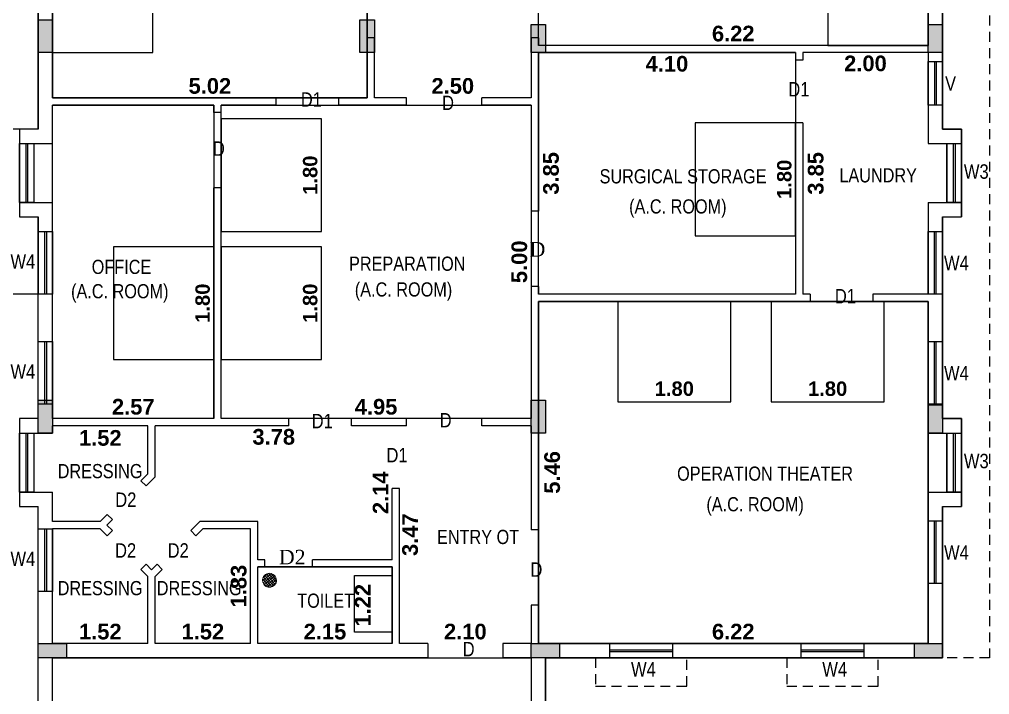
# Model space of a CAD drawing. Header units: metres. Extents: x 1336 to 1656, y -163 to -53.
# Drawn here: x 1471.08 to 1486.55, y -152.66 to -141.89 of the extents above; entities that cross this region are included whole.
import ezdxf

# ---------------------------------------------------------------- set-up
doc = ezdxf.new("R2010")
doc.units = ezdxf.units.M
doc.header["$PDMODE"] = 3
doc.header["$PDSIZE"] = -15
doc.linetypes.add('HIDDEN', pattern=[9.525, 6.35, -3.175])
for name, color, linetype in [('.', 7, 'Continuous'), ('BLK_1_FLR_1_BLT_UP_AREA', 12, 'Continuous'), ('BLK_1_FLR_1_CARPET_AREA', 12, 'Continuous'), ('BLK_1_FLR_1_REGULAR_ROOM_1', 2, 'Continuous'), ('BLK_1_FLR_1_REGULAR_ROOM_16', 7, 'Continuous'), ('BLK_1_FLR_1_REGULAR_ROOM_17', 7, 'Continuous'), ('BLK_1_FLR_1_REGULAR_ROOM_18', 7, 'Continuous'), ('BLK_1_FLR_1_REGULAR_ROOM_3', 2, 'Continuous'), ('BLK_1_FLR_1_REGULAR_ROOM_4', 2, 'Continuous'), ('BLK_1_FLR_1_REGULAR_ROOM_5', 2, 'Continuous'), ('BLK_1_FLR_1_ROOF_AREA', 54, 'Continuous'), ('BLK_1_FLR_1_ROOM_16_LIGHT_VENTILATION_1', 7, 'Continuous'), ('BLK_1_FLR_1_ROOM_17_LIGHT_VENTILATION_1', 7, 'Continuous'), ('BLK_1_FLR_1_ROOM_18_LIGHT_VENTILATION_1', 7, 'Continuous'), ('BLK_1_FLR_1_ROOM_18_LIGHT_VENTILATION_2', 7, 'Continuous'), ('BLK_1_FLR_1_ROOM_3_LIGHT_VENTILATION_1', 232, 'Continuous'), ('BLK_1_FLR_1_ROOM_3_LIGHT_VENTILATION_2', 232, 'Continuous'), ('BLK_1_FLR_1_ROOM_4_LIGHT_VENTILATION_1', 232, 'Continuous'), ('BLK_1_FLR_1_ROOM_5_LIGHT_VENTILATION_1', 232, 'Continuous'), ('BLK_1_FLR_1_WC_BATH', 3, 'Continuous'), ('TOILET_VENTILATION', 7, 'Continuous')]:
    doc.layers.add(name, color=color, linetype=linetype)
doc.layers.add('BLK_1_FLR_1_WASH', color=55, linetype='Continuous', lineweight=5)
doc.styles.add('Ar Bold', font='arialbd.ttf')
doc.styles.get("Standard").update_dxf_attribs({"font": 'times.ttf'})
doc.styles.add('style5', font='swissc.ttf')
doc.dimstyles.new('~dimensions', dxfattribs={"dimtxt": 0.25, "dimasz": 0.17, "dimexe": 0.05, "dimexo": 0.0625, "dimgap": 0.06, "dimtad": 1, "dimzin": 4, "dimdsep": 46, "dimtxsty": 'Ar Bold', "dimcen": 0.09, "dimse1": 1, "dimse2": 1, "dimsd1": 1, "dimsd2": 1, "dimclrt": 71, "dimadec": 0, "dimazin": 0, "dimtfac": 1, "dimtix": 1, "dimtofl": 0, "dimtmove": 2, "dimatfit": 3, "dimfxl": 0, "dimtolj": 1, "dimtzin": 0, "dimarcsym": 0})
pattern_1 = [(38.805684, (66.569232, -279.61967), (-0.0198971256, 0.02474200664), []), (128.805684, (66.569232, -279.61967), (-0.02474200664, -0.0198971256), [])]

# ---------------------------------------------------------------- blocks, each defined once
blk = doc.blocks.new('*D1037')
at = {"layer": 'Defpoints', "color": 0}
for p in [(1479.352, -151.844), (1485.567, -151.844), (1485.567, -151.844)]:
    blk.add_point(p, dxfattribs=at)
at = {"color": 71, "insert": (1482.459, -151.656), "char_height": 0.25, "attachment_point": 5, "style": 'Ar Bold'}
blk.add_mtext('\\A1;6.22', dxfattribs=at)
blk = doc.blocks.new('*D1038')
at = {"layer": 'Defpoints', "color": 0}
for p in [(1479.352, -146.389), (1479.761, -146.389), (1479.352, -151.844)]:
    blk.add_point(p, dxfattribs=at)
at = {"color": 71, "insert": (1479.573, -149.116), "char_height": 0.25, "attachment_point": 5, "rotation": 90, "style": 'Ar Bold'}
blk.add_mtext('\\A1;5.46', dxfattribs=at)
blk = doc.blocks.new('*D1039')
at = {"layer": 'Defpoints', "color": 0}
for p in [(1483.567, -142.424), (1483.963, -142.424), (1483.567, -146.274)]:
    blk.add_point(p, dxfattribs=at)
at = {"color": 71, "insert": (1483.775, -144.349), "char_height": 0.25, "attachment_point": 5, "rotation": 90, "style": 'Ar Bold'}
blk.add_mtext('\\A1;3.85', dxfattribs=at)
blk = doc.blocks.new('*D1040')
at = {"layer": 'Defpoints', "color": 0}
for p in [(1483.567, -142.424), (1485.567, -142.424), (1485.567, -142.785)]:
    blk.add_point(p, dxfattribs=at)
at = {"color": 71, "insert": (1484.567, -142.597), "char_height": 0.25, "attachment_point": 5, "style": 'Ar Bold'}
blk.add_mtext('\\A1;2.00', dxfattribs=at)
blk = doc.blocks.new('*D1041')
at = {"layer": 'Defpoints', "color": 0}
for p in [(1479.352, -142.424), (1483.452, -142.424), (1483.452, -142.791)]:
    blk.add_point(p, dxfattribs=at)
at = {"color": 71, "insert": (1481.402, -142.603), "char_height": 0.25, "attachment_point": 5, "style": 'Ar Bold'}
blk.add_mtext('\\A1;4.10', dxfattribs=at)
blk = doc.blocks.new('*D1042')
at = {"layer": 'Defpoints', "color": 0}
for p in [(1479.352, -142.424), (1479.742, -142.424), (1479.352, -146.274)]:
    blk.add_point(p, dxfattribs=at)
at = {"color": 71, "insert": (1479.554, -144.349), "char_height": 0.25, "attachment_point": 5, "rotation": 90, "style": 'Ar Bold'}
blk.add_mtext('\\A1;3.85', dxfattribs=at)
blk = doc.blocks.new('*D1043')
at = {"layer": 'Defpoints', "color": 0}
for p in [(1474.877, -151.844), (1477.022, -151.844), (1477.022, -151.844)]:
    blk.add_point(p, dxfattribs=at)
at = {"color": 71, "insert": (1475.949, -151.656), "char_height": 0.25, "attachment_point": 5, "style": 'Ar Bold'}
blk.add_mtext('\\A1;2.15', dxfattribs=at)
blk = doc.blocks.new('*D1044')
at = {"layer": 'Defpoints', "color": 0}
for p in [(1476.736, -150.624), (1476.736, -150.624), (1476.736, -151.844)]:
    blk.add_point(p, dxfattribs=at)
at = {"color": 71, "insert": (1476.55, -151.234), "char_height": 0.25, "attachment_point": 5, "rotation": 90, "style": 'Ar Bold'}
blk.add_mtext('\\A1;1.22', dxfattribs=at)
blk = doc.blocks.new('*D1045')
at = {"layer": 'Defpoints', "color": 0}
for p in [(1477.137, -151.844), (1479.237, -151.844), (1479.237, -151.844)]:
    blk.add_point(p, dxfattribs=at)
at = {"color": 71, "insert": (1478.187, -151.656), "char_height": 0.25, "attachment_point": 5, "style": 'Ar Bold'}
blk.add_mtext('\\A1;2.10', dxfattribs=at)
blk = doc.blocks.new('*D1046')
at = {"layer": 'Defpoints', "color": 0}
for p in [(1477.137, -148.374), (1477.494, -148.374), (1477.137, -151.844)]:
    blk.add_point(p, dxfattribs=at)
at = {"color": 71, "insert": (1477.307, -150.109), "char_height": 0.25, "attachment_point": 5, "rotation": 90, "style": 'Ar Bold'}
blk.add_mtext('\\A1;3.47', dxfattribs=at)
blk = doc.blocks.new('*D1047')
at = {"layer": 'Defpoints', "color": 0}
for p in [(1473.242, -151.844), (1474.762, -151.844), (1474.762, -151.844)]:
    blk.add_point(p, dxfattribs=at)
at = {"color": 71, "insert": (1474.002, -151.656), "char_height": 0.25, "attachment_point": 5, "style": 'Ar Bold'}
blk.add_mtext('\\A1;1.52', dxfattribs=at)
blk = doc.blocks.new('*D1048')
at = {"layer": 'Defpoints', "color": 0}
for p in [(1471.607, -151.844), (1473.127, -151.844), (1473.127, -151.844)]:
    blk.add_point(p, dxfattribs=at)
at = {"color": 71, "insert": (1472.367, -151.656), "char_height": 0.25, "attachment_point": 5, "style": 'Ar Bold'}
blk.add_mtext('\\A1;1.52', dxfattribs=at)
blk = doc.blocks.new('*D1049')
at = {"layer": 'Defpoints', "color": 0}
for p in [(1474.762, -150.014), (1474.762, -150.014), (1474.762, -151.844)]:
    blk.add_point(p, dxfattribs=at)
at = {"color": 71, "insert": (1474.574, -150.929), "char_height": 0.25, "attachment_point": 5, "rotation": 90, "style": 'Ar Bold'}
blk.add_mtext('\\A1;1.83', dxfattribs=at)
blk = doc.blocks.new('*D1050')
at = {"layer": 'Defpoints', "color": 0}
for p in [(1471.607, -148.374), (1473.127, -148.374), (1473.127, -148.727)]:
    blk.add_point(p, dxfattribs=at)
at = {"color": 71, "insert": (1472.367, -148.568), "char_height": 0.25, "attachment_point": 5, "style": 'Ar Bold'}
blk.add_mtext('\\A1;1.52', dxfattribs=at)
blk = doc.blocks.new('*D1051')
at = {"layer": 'Defpoints', "color": 0}
for p in [(1473.242, -148.374), (1477.022, -148.374), (1477.022, -148.738)]:
    blk.add_point(p, dxfattribs=at)
at = {"color": 71, "insert": (1475.132, -148.551), "char_height": 0.25, "attachment_point": 5, "style": 'Ar Bold'}
blk.add_mtext('\\A1;3.78', dxfattribs=at)
blk = doc.blocks.new('*D1052')
at = {"layer": 'Defpoints', "color": 0}
for p in [(1477.022, -148.374), (1477.022, -148.374), (1477.022, -150.509)]:
    blk.add_point(p, dxfattribs=at)
at = {"color": 71, "insert": (1476.836, -149.441), "char_height": 0.25, "attachment_point": 5, "rotation": 90, "style": 'Ar Bold'}
blk.add_mtext('\\A1;2.14', dxfattribs=at)
blk = doc.blocks.new('*D1053')
at = {"layer": 'Defpoints', "color": 0}
for p in [(1471.607, -148.259), (1474.177, -148.259), (1474.177, -148.259)]:
    blk.add_point(p, dxfattribs=at)
at = {"color": 71, "insert": (1472.892, -148.071), "char_height": 0.25, "attachment_point": 5, "style": 'Ar Bold'}
blk.add_mtext('\\A1;2.57', dxfattribs=at)
blk = doc.blocks.new('*D1054')
at = {"layer": 'Defpoints', "color": 0}
for p in [(1474.292, -148.259), (1479.237, -148.259), (1479.237, -148.259)]:
    blk.add_point(p, dxfattribs=at)
at = {"color": 71, "insert": (1476.764, -148.071), "char_height": 0.25, "attachment_point": 5, "style": 'Ar Bold'}
blk.add_mtext('\\A1;4.95', dxfattribs=at)
blk = doc.blocks.new('*D1055')
at = {"layer": 'Defpoints', "color": 0}
for p in [(1479.352, -142.309), (1485.567, -142.309), (1485.567, -142.309)]:
    blk.add_point(p, dxfattribs=at)
at = {"color": 71, "insert": (1482.459, -142.121), "char_height": 0.25, "attachment_point": 5, "style": 'Ar Bold'}
blk.add_mtext('\\A1;6.22', dxfattribs=at)
blk = doc.blocks.new('*D1056')
at = {"layer": 'Defpoints', "color": 0}
for p in [(1479.237, -143.259), (1479.237, -143.259), (1479.237, -148.259)]:
    blk.add_point(p, dxfattribs=at)
at = {"color": 71, "insert": (1479.049, -145.759), "char_height": 0.25, "attachment_point": 5, "rotation": 90, "style": 'Ar Bold'}
blk.add_mtext('\\A1;5.00', dxfattribs=at)
blk = doc.blocks.new('*D1057')
at = {"layer": 'Defpoints', "color": 0}
for p in [(1471.607, -143.144), (1476.622, -143.144), (1476.622, -143.144)]:
    blk.add_point(p, dxfattribs=at)
at = {"color": 71, "insert": (1474.114, -142.956), "char_height": 0.25, "attachment_point": 5, "style": 'Ar Bold'}
blk.add_mtext('\\A1;5.02', dxfattribs=at)
blk = doc.blocks.new('*D1058')
at = {"layer": 'Defpoints', "color": 0}
for p in [(1476.737, -143.144), (1479.237, -143.144), (1479.237, -143.144)]:
    blk.add_point(p, dxfattribs=at)
at = {"color": 71, "insert": (1477.987, -142.956), "char_height": 0.25, "attachment_point": 5, "style": 'Ar Bold'}
blk.add_mtext('\\A1;2.50', dxfattribs=at)
blk = doc.blocks.new('*D1059')
at = {"layer": 'Defpoints', "color": 0}
for p in [(1479.237, -138.844), (1479.237, -138.844), (1479.237, -143.144)]:
    blk.add_point(p, dxfattribs=at)
at = {"color": 71, "insert": (1479.059, -140.704), "char_height": 0.25, "attachment_point": 5, "rotation": 90, "style": 'Ar Bold'}
blk.add_mtext('\\A1;4.30', dxfattribs=at)
blk = doc.blocks.new('*D1060')
at = {"layer": 'Defpoints', "color": 0}
for p in [(1479.352, -138.959), (1479.721, -138.959), (1479.352, -142.309)]:
    blk.add_point(p, dxfattribs=at)
at = {"color": 71, "insert": (1479.544, -140.344), "char_height": 0.25, "attachment_point": 5, "rotation": 90, "style": 'Ar Bold'}
blk.add_mtext('\\A1;3.35', dxfattribs=at)

msp = doc.modelspace()

# ---------------------------------------------------------------- hatches: boundary and pattern name
at = {"layer": '.'}
h = msp.add_hatch(color=256, dxfattribs=at)
h.dxf.hatch_style = 1
h.paths.add_polyline_path([(1471.6066, -141.8988), (1471.3766, -141.8988), (1471.3766, -142.4238), (1471.6066, -142.4238)])
h = msp.add_hatch(color=256, dxfattribs=at)
h.dxf.hatch_style = 1
h.paths.add_polyline_path([(1476.7366, -141.8988), (1476.5066, -141.8988), (1476.5066, -142.4238), (1476.7366, -142.4238)])
h = msp.add_hatch(color=256, dxfattribs=at)
h.dxf.hatch_style = 1
h.paths.add_polyline_path([(1479.4666, -141.9738), (1479.2366, -141.9738), (1479.2366, -142.4238), (1479.4666, -142.4238)])
h = msp.add_hatch(color=256, dxfattribs=at)
h.dxf.hatch_style = 1
h.paths.add_polyline_path([(1485.7966, -141.9738), (1485.5666, -141.9738), (1485.5666, -142.4238), (1485.7966, -142.4238)])
h = msp.add_hatch(color=256, dxfattribs=at)
h.dxf.hatch_style = 1
h.paths.add_polyline_path([(1471.6066, -147.9638), (1471.3766, -147.9638), (1471.3766, -148.4888), (1471.6066, -148.4888)])
h = msp.add_hatch(color=256, dxfattribs=at)
h.dxf.hatch_style = 1
h.paths.add_polyline_path([(1479.4666, -147.9638), (1479.2366, -147.9638), (1479.2366, -148.4888), (1479.4666, -148.4888)])
h = msp.add_hatch(color=256, dxfattribs=at)
h.dxf.hatch_style = 1
h.paths.add_polyline_path([(1485.7966, -148.0388), (1485.5666, -148.0388), (1485.5666, -148.4888), (1485.7966, -148.4888)])
h = msp.add_hatch(color=256, dxfattribs=at)
h.dxf.hatch_style = 1
h.paths.add_polyline_path([(1471.3766, -151.8438), (1471.3766, -152.0738), (1471.8266, -152.0738), (1471.8266, -151.8438)])
h = msp.add_hatch(color=256, dxfattribs=at)
h.dxf.hatch_style = 1
h.paths.add_polyline_path([(1479.2366, -151.8438), (1479.2366, -152.0738), (1479.6866, -152.0738), (1479.6866, -151.8438)])
h = msp.add_hatch(color=256, dxfattribs=at)
h.dxf.hatch_style = 1
h.paths.add_polyline_path([(1485.3466, -151.8438), (1485.3466, -152.0738), (1485.7966, -152.0738), (1485.7966, -151.8438)])
at = {"layer": 'BLK_1_FLR_1_WASH'}
h = msp.add_hatch(dxfattribs=at)
h.set_pattern_fill('ANSI37', color=60, scale=0.01, angle=-6.19432)
h.set_pattern_definition(pattern_1)
edge = h.paths.add_edge_path()
edge.add_arc((1475.0645, -150.8363), 0.1112, 11.71868, 371.71868)
h.paths.add_polyline_path([(1475.0428, -150.7978), (1475.1754, -150.8278), (1475.0271, -150.7945), (1475.043, -150.7985)], flags=16)
h = msp.add_hatch(dxfattribs=at)
h.set_pattern_fill('ANSI37', color=60, scale=0.01, angle=-6.19432)
h.set_pattern_definition(pattern_1)
edge = h.paths.add_edge_path()
edge.add_arc((1475.0645, -150.8363), 0.1112, 11.71868, 371.71868)
h.paths.add_polyline_path([(1475.0428, -150.7978), (1475.1754, -150.8278), (1475.0271, -150.7945), (1475.043, -150.7985)], flags=16)

# ---------------------------------------------------------------- linework, layer by layer
at = {"color": 1}
for p, q in [((1471.6066, -143.1438), (1471.6066, -139.8988)), ((1485.5666, -139.8988), (1485.5666, -142.3088)), ((1471.3766, -143.6438), (1471.3766, -140.1288)), ((1485.7966, -140.1288), (1485.7966, -143.6438)), ((1476.6216, -143.1438), (1476.6216, -142.1888)), ((1476.7366, -142.1888), (1476.6216, -142.1888)), ((1476.7366, -143.1438), (1476.7366, -142.1888)), ((1479.2366, -142.1888), (1479.2366, -143.1438)), ((1479.3516, -142.1888), (1479.2366, -142.1888)), ((1479.3516, -142.1888), (1479.3516, -142.3088)), ((1485.5666, -142.3088), (1479.3516, -142.3088)), ((1479.3516, -142.4238), (1479.3516, -144.9538)), ((1483.4516, -142.4238), (1479.3516, -142.4238)), ((1483.4516, -142.4238), (1483.4516, -142.5438)), ((1485.5666, -142.4238), (1483.5666, -142.4238)), ((1483.5666, -142.4238), (1483.5666, -142.5438)), ((1485.5666, -142.4238), (1485.5666, -143.8738)), ((1483.5666, -142.5438), (1483.4516, -142.5438)), ((1475.1716, -143.1438), (1471.6066, -143.1438)), ((1475.1716, -143.2588), (1475.1716, -143.1438)), ((1476.6216, -143.1438), (1476.1716, -143.1438)), ((1476.1716, -143.2588), (1476.1716, -143.1438)), ((1477.2516, -143.1438), (1476.7366, -143.1438)), ((1477.2516, -143.2588), (1477.2516, -143.1438)), ((1479.2366, -143.1438), (1478.4516, -143.1438)), ((1478.4516, -143.2588), (1478.4516, -143.1438)), ((1471.6066, -143.8738), (1471.6066, -143.2588)), ((1474.1766, -143.2588), (1471.6066, -143.2588)), ((1474.1766, -143.3788), (1474.1766, -143.2588)), ((1474.2916, -143.3788), (1474.1766, -143.3788)), ((1474.2916, -143.3788), (1474.2916, -143.2588)), ((1475.1716, -143.2588), (1474.2916, -143.2588)), ((1477.2516, -143.2588), (1476.1716, -143.2588)), ((1479.2366, -143.2588), (1478.4516, -143.2588)), ((1479.2366, -143.2588), (1479.2366, -144.9538)), ((1483.4516, -143.5438), (1483.4516, -146.2738)), ((1483.5666, -143.5438), (1483.4516, -143.5438)), ((1483.5666, -143.5438), (1483.5666, -146.2738)), ((1471.3766, -143.6438), (1471.0766, -143.6438)), ((1471.0766, -143.6438), (1471.0766, -145.0438)), ((1485.7966, -143.6438), (1486.0966, -143.6438)), ((1486.0966, -143.6438), (1486.0966, -145.0438)), ((1471.0766, -143.8738), (1471.6066, -143.8738)), ((1485.5666, -143.8738), (1486.0966, -143.8738)), ((1474.1766, -148.2588), (1474.1766, -144.5788)), ((1474.2916, -144.5788), (1474.1766, -144.5788)), ((1474.2916, -148.2588), (1474.2916, -144.5788)), ((1471.0766, -144.8138), (1471.6066, -144.8138)), ((1471.6066, -148.2588), (1471.6066, -144.8138)), ((1479.3516, -144.9538), (1479.2366, -144.9538)), ((1485.5666, -144.8138), (1485.5666, -146.2738)), ((1485.5666, -144.8138), (1486.0966, -144.8138)), ((1471.0766, -145.0438), (1471.3766, -145.0438)), ((1471.3766, -148.2588), (1471.3766, -145.0438)), ((1485.7966, -145.0438), (1485.7966, -148.2588)), ((1485.7966, -145.0438), (1486.0966, -145.0438)), ((1479.2366, -146.1538), (1479.2366, -148.2588)), ((1479.3516, -146.1538), (1479.2366, -146.1538)), ((1479.3516, -146.1538), (1479.3516, -146.2738)), ((1483.4516, -146.2738), (1479.3516, -146.2738)), ((1483.6866, -146.2738), (1483.5666, -146.2738)), ((1483.6866, -146.2738), (1483.6866, -146.3888)), ((1485.5666, -146.2738), (1484.6866, -146.2738)), ((1484.6866, -146.2738), (1484.6866, -146.3888)), ((1479.3516, -146.3888), (1479.3516, -150.0338)), ((1483.6866, -146.3888), (1479.3516, -146.3888)), ((1485.5666, -146.3888), (1484.6866, -146.3888)), ((1485.5666, -146.3888), (1485.5666, -148.4888)), ((1471.3766, -148.2588), (1471.0766, -148.2588)), ((1471.0766, -148.2588), (1471.0766, -149.6588)), ((1474.1766, -148.2588), (1471.6066, -148.2588)), ((1475.3716, -148.2588), (1474.2916, -148.2588)), ((1475.3716, -148.3738), (1475.3716, -148.2588)), ((1477.2516, -148.2588), (1476.3716, -148.2588)), ((1476.3716, -148.3738), (1476.3716, -148.2588)), ((1477.2516, -148.3738), (1477.2516, -148.2588)), ((1479.2366, -148.2588), (1478.4516, -148.2588)), ((1478.4516, -148.3738), (1478.4516, -148.2588)), ((1485.7966, -148.2588), (1486.0966, -148.2588)), ((1486.0966, -148.2588), (1486.0966, -149.6588)), ((1471.0766, -148.4888), (1471.6066, -148.4888)), ((1471.6066, -148.4888), (1471.6066, -148.3738)), ((1473.1266, -148.3738), (1471.6066, -148.3738)), ((1473.1266, -149.1388), (1473.1266, -148.3738)), ((1475.3716, -148.3738), (1473.2416, -148.3738)), ((1473.2416, -149.1865), (1473.2416, -148.3738)), ((1477.2516, -148.3738), (1476.3716, -148.3738)), ((1479.2366, -148.3738), (1478.4516, -148.3738)), ((1479.2366, -148.3738), (1479.2366, -150.0338)), ((1485.5666, -148.4888), (1486.0966, -148.4888)), ((1473.0153, -149.2501), (1473.1266, -149.1388)), ((1473.0153, -149.2501), (1473.0967, -149.3314)), ((1473.0967, -149.3314), (1473.2416, -149.1865)), ((1471.0766, -149.4288), (1471.6066, -149.4288)), ((1471.6066, -149.8988), (1471.6066, -149.4288)), ((1477.0216, -150.5088), (1477.0216, -149.3738)), ((1477.1366, -149.3738), (1477.0216, -149.3738)), ((1477.1366, -151.8438), (1477.1366, -149.3738)), ((1485.5666, -149.4288), (1485.5666, -151.8438)), ((1485.5666, -149.4288), (1486.0966, -149.4288)), ((1471.0766, -149.6588), (1471.3766, -149.6588)), ((1471.3766, -156.2038), (1471.3766, -149.6588)), ((1485.7966, -149.6588), (1485.7966, -152.0738)), ((1485.7966, -149.6588), (1486.0966, -149.6588)), ((1472.3666, -149.8988), (1471.6066, -149.8988)), ((1472.3666, -149.8988), (1472.4779, -149.7875)), ((1472.4718, -149.9563), (1472.5593, -149.8688)), ((1472.4779, -149.7875), (1472.5593, -149.8688)), ((1473.954, -149.8988), (1473.809, -150.0438)), ((1474.8766, -149.8988), (1473.954, -149.8988)), ((1474.8766, -150.5088), (1474.8766, -149.8988)), ((1471.6066, -151.8438), (1471.6066, -150.0138)), ((1472.3666, -150.0138), (1471.6066, -150.0138)), ((1472.3666, -150.0138), (1472.4779, -150.1251)), ((1472.4718, -149.9563), (1472.5593, -150.0438)), ((1472.5593, -150.0438), (1472.4779, -150.1251)), ((1473.809, -150.0438), (1473.8903, -150.1251)), ((1474.0016, -150.0138), (1473.8903, -150.1251)), ((1474.7616, -150.0138), (1474.0016, -150.0138)), ((1474.7616, -151.8438), (1474.7616, -150.0138)), ((1479.3516, -150.0338), (1479.2366, -150.0338)), ((1474.9916, -150.5088), (1474.8766, -150.5088)), ((1474.9916, -150.6238), (1474.9916, -150.5088)), ((1477.0216, -150.5088), (1475.7516, -150.5088)), ((1475.7516, -150.6238), (1475.7516, -150.5088)), ((1473.0967, -150.5812), (1473.0153, -150.6625)), ((1473.0153, -150.6625), (1473.1266, -150.7738)), ((1473.0967, -150.5812), (1473.1841, -150.6687)), ((1473.2716, -150.5812), (1473.1841, -150.6687)), ((1473.3529, -150.6625), (1473.2416, -150.7738)), ((1473.2716, -150.5812), (1473.3529, -150.6625)), ((1474.8766, -151.8438), (1474.8766, -150.6238)), ((1477.0216, -150.6238), (1474.8766, -150.6238)), ((1477.0216, -151.8438), (1477.0216, -150.6238)), ((1473.1266, -151.8438), (1473.1266, -150.7738)), ((1473.2416, -151.8438), (1473.2416, -150.7738)), ((1479.2366, -151.2338), (1479.2366, -151.8438)), ((1479.3516, -151.2338), (1479.2366, -151.2338)), ((1479.3516, -151.2338), (1479.3516, -151.8438)), ((1473.1266, -151.8438), (1471.6066, -151.8438)), ((1474.7616, -151.8438), (1473.2416, -151.8438)), ((1477.0216, -151.8438), (1474.8766, -151.8438)), ((1477.5866, -151.8438), (1477.1366, -151.8438)), ((1477.5866, -151.8438), (1477.5866, -152.0738)), ((1479.2366, -151.8438), (1478.7866, -151.8438)), ((1478.7866, -151.8438), (1478.7866, -152.0738)), ((1485.5666, -151.8438), (1479.3516, -151.8438)), ((1477.5866, -152.0738), (1471.6066, -152.0738)), ((1471.6066, -155.9738), (1471.6066, -152.0738)), ((1479.2366, -152.0738), (1478.7866, -152.0738)), ((1479.2366, -152.0738), (1479.2366, -155.9738)), ((1485.7966, -152.0738), (1479.4666, -152.0738)), ((1479.4666, -152.0738), (1479.4666, -156.2038))]:
    msp.add_line(p, q, dxfattribs=at)
at = {"color": 4, "linetype": 'HIDDEN', "ltscale": 0.8}
for p, q in [((1485.6666, -142.5638), (1485.6666, -143.2638)), ((1485.6966, -142.5638), (1485.6966, -143.2638))]:
    msp.add_line(p, q, dxfattribs=at)
at = {"color": 4}
for p, q in [((1471.1766, -143.8738), (1471.1766, -144.8138)), ((1471.2066, -143.8738), (1471.2066, -144.8138)), ((1471.3066, -143.8738), (1471.3066, -144.8138)), ((1485.8666, -143.8738), (1485.8666, -144.8138)), ((1485.9666, -143.8738), (1485.9666, -144.8138)), ((1485.9966, -143.8738), (1485.9966, -144.8138)), ((1471.4766, -145.2738), (1471.4766, -146.2738)), ((1471.5066, -145.2738), (1471.5066, -146.2738)), ((1485.6666, -146.2738), (1485.6666, -145.2738)), ((1485.6966, -146.2738), (1485.6966, -145.2738)), ((1471.4766, -147.0288), (1471.4766, -148.0288)), ((1471.5066, -147.0288), (1471.5066, -148.0288)), ((1485.6666, -148.0288), (1485.6666, -147.0288)), ((1485.6966, -148.0288), (1485.6966, -147.0288)), ((1471.1766, -148.4888), (1471.1766, -149.4288)), ((1471.2066, -148.4888), (1471.2066, -149.4288)), ((1471.3066, -148.4888), (1471.3066, -149.4288)), ((1485.8666, -148.4888), (1485.8666, -149.4288)), ((1485.9666, -148.4888), (1485.9666, -149.4288)), ((1485.9966, -148.4888), (1485.9966, -149.4288)), ((1485.6666, -150.8888), (1485.6666, -149.8888)), ((1485.6966, -150.8888), (1485.6966, -149.8888)), ((1471.4766, -150.0138), (1471.4766, -151.0138)), ((1471.5066, -150.0138), (1471.5066, -151.0138)), ((1480.4916, -151.9438), (1481.4916, -151.9438)), ((1480.4916, -151.9738), (1481.4916, -151.9738)), ((1483.5416, -151.9438), (1484.5416, -151.9438)), ((1483.5416, -151.9738), (1484.5416, -151.9738))]:
    msp.add_line(p, q, dxfattribs=at)
at = {"color": 4, "linetype": 'HIDDEN', "ltscale": 0.025}
for points in [[(1486.0966, -138.7288), (1486.5466, -138.7288), (1486.5466, -152.0638), (1486.5466, -152.0738), (1485.7966, -152.0738)], [(1471.0766, -143.6438), (1470.6266, -143.6438), (1470.6266, -146.2738)], [(1480.2616, -152.0738), (1480.2616, -152.5238), (1481.7116, -152.5238), (1481.7216, -152.5238), (1481.7216, -152.0738)], [(1483.3116, -152.0738), (1483.3116, -152.5238), (1484.7616, -152.5238), (1484.7716, -152.5238), (1484.7716, -152.0738)]]:
    msp.add_lwpolyline(points, dxfattribs=at)
at = {"color": 1}
for points in [[(1471.3766, -142.4238), (1471.3766, -141.8988), (1471.6066, -141.8988), (1471.6066, -142.4238), (1471.3766, -142.4238)], [(1476.5066, -142.4238), (1476.5066, -141.8988), (1476.7366, -141.8988), (1476.7366, -142.4238), (1476.5066, -142.4238)], [(1479.2366, -141.9738), (1479.4666, -141.9738), (1479.4666, -142.4238), (1479.2366, -142.4238), (1479.2366, -141.9738)], [(1485.5666, -141.9738), (1485.7966, -141.9738), (1485.7966, -142.4238), (1485.5666, -142.4238), (1485.5666, -141.9738)], [(1471.3766, -148.4888), (1471.3766, -147.9638), (1471.6066, -147.9638), (1471.6066, -148.4888), (1471.3766, -148.4888)], [(1479.2366, -148.4888), (1479.2366, -147.9638), (1479.4666, -147.9638), (1479.4666, -148.4888), (1479.2366, -148.4888)], [(1485.5666, -148.0388), (1485.7966, -148.0388), (1485.7966, -148.4888), (1485.5666, -148.4888), (1485.5666, -148.0388)], [(1471.3766, -151.8438), (1471.8266, -151.8438), (1471.8266, -152.0738), (1471.3766, -152.0738), (1471.3766, -151.8438)], [(1479.2366, -151.8438), (1479.6866, -151.8438), (1479.6866, -152.0738), (1479.2366, -152.0738), (1479.2366, -151.8438)], [(1485.3466, -151.8438), (1485.7966, -151.8438), (1485.7966, -152.0738), (1485.3466, -152.0738), (1485.3466, -151.8438)]]:
    msp.add_lwpolyline(points, dxfattribs=at)
at = {"color": 4}
for points in [[(1485.7966, -142.5638), (1485.7966, -143.2638), (1485.5666, -143.2638), (1485.5666, -142.5638)], [(1471.3066, -143.8738), (1471.3066, -144.8138), (1471.0766, -144.8138), (1471.0766, -143.8738)], [(1486.0966, -143.8738), (1486.0966, -144.8138), (1485.8666, -144.8138), (1485.8666, -143.8738)], [(1471.6066, -145.2738), (1471.6066, -146.2738), (1471.3766, -146.2738), (1471.3766, -145.2738)], [(1485.5666, -146.2738), (1485.5666, -145.2738), (1485.7966, -145.2738), (1485.7966, -146.2738)], [(1471.6066, -147.0288), (1471.6066, -148.0288), (1471.3766, -148.0288), (1471.3766, -147.0288)], [(1485.5666, -148.0288), (1485.5666, -147.0288), (1485.7966, -147.0288), (1485.7966, -148.0288)], [(1471.3066, -148.4888), (1471.3066, -149.4288), (1471.0766, -149.4288), (1471.0766, -148.4888)], [(1486.0966, -148.4888), (1486.0966, -149.4288), (1485.8666, -149.4288), (1485.8666, -148.4888)], [(1485.5666, -150.8888), (1485.5666, -149.8888), (1485.7966, -149.8888), (1485.7966, -150.8888)], [(1471.6066, -150.0138), (1471.6066, -151.0138), (1471.3766, -151.0138), (1471.3766, -150.0138)], [(1480.4916, -151.8438), (1481.4916, -151.8438), (1481.4916, -152.0738), (1480.4916, -152.0738)], [(1483.5416, -151.8438), (1484.5416, -151.8438), (1484.5416, -152.0738), (1483.5416, -152.0738)]]:
    msp.add_lwpolyline(points, close=True, dxfattribs=at)
at = {"color": 4, "linetype": 'HIDDEN'}
msp.add_lwpolyline([(1471.3766, -146.2738), (1470.1266, -146.2738), (1470.1266, -153.0238), (1471.3766, -153.0238)], dxfattribs=at)
at = {"layer": 'BLK_1_FLR_1_BLT_UP_AREA', "color": 12}
for points in [[(1471.0766, -126.9388), (1471.0766, -128.3388), (1471.3766, -128.3388), (1471.3766, -130.2488), (1471.0766, -130.2488), (1471.0766, -131.6488), (1471.3766, -131.6488), (1471.3766, -133.7138), (1471.0766, -133.7138), (1471.0766, -135.1138), (1471.3766, -135.1138), (1471.3766, -138.7288), (1471.0766, -138.7288), (1471.0766, -140.1288), (1471.3766, -140.1288), (1471.3766, -143.6438), (1471.0766, -143.6438), (1471.0766, -145.0438), (1471.3766, -145.0438), (1471.3766, -146.2738), (1470.1266, -146.2738)], [(1470.1266, -153.0238), (1471.3766, -153.0238), (1471.3766, -156.2038), (1479.4666, -156.2038), (1479.4666, -152.0738), (1485.7966, -152.0738), (1485.7966, -149.6588), (1486.0966, -149.6588), (1486.0966, -148.2588), (1485.7966, -148.2588), (1485.7966, -145.0438), (1486.0966, -145.0438), (1486.0966, -143.6438), (1485.7966, -143.6438), (1485.7966, -140.1288)]]:
    msp.add_lwpolyline(points, dxfattribs=at)
at = {"layer": 'BLK_1_FLR_1_CARPET_AREA', "color": 12}
for points in [[(1471.6066, -143.1438), (1476.6216, -143.1438), (1476.6216, -136.9938), (1471.6066, -136.9938)], [(1479.3516, -138.9588), (1485.5666, -138.9588), (1485.5666, -142.3088), (1479.3516, -142.3088)], [(1474.1766, -148.2588), (1471.6066, -148.2588), (1471.6066, -143.2588), (1474.1766, -143.2588)], [(1474.2916, -143.2588), (1479.2366, -143.2588), (1479.2366, -148.2588), (1474.2916, -148.2588)], [(1479.3516, -151.8438), (1485.5666, -151.8438), (1485.5666, -146.3888), (1479.3516, -146.3888)], [(1471.6066, -152.0738), (1479.2366, -152.0738), (1479.2366, -155.9738), (1471.6066, -155.9738)]]:
    msp.add_lwpolyline(points, close=True, dxfattribs=at)
at = {"layer": 'BLK_1_FLR_1_REGULAR_ROOM_1', "color": 2}
msp.add_lwpolyline([(1479.2366, -155.9738), (1471.6066, -155.9738), (1471.6066, -152.0738), (1479.2366, -152.0738)], close=True, dxfattribs=at)
at = {"layer": 'BLK_1_FLR_1_REGULAR_ROOM_16', "color": 2}
msp.add_lwpolyline([(1479.3516, -138.9588), (1485.5666, -138.9588), (1485.5666, -142.3088), (1479.3516, -142.3088)], close=True, dxfattribs=at)
at = {"layer": 'BLK_1_FLR_1_REGULAR_ROOM_17', "color": 2}
msp.add_lwpolyline([(1479.3516, -142.4238), (1483.4516, -142.4238), (1483.4516, -146.2738), (1479.3516, -146.2738)], close=True, dxfattribs=at)
at = {"layer": 'BLK_1_FLR_1_REGULAR_ROOM_18', "color": 2}
msp.add_lwpolyline([(1479.3516, -146.3888), (1485.5666, -146.3888), (1485.5666, -151.8438), (1479.3516, -151.8438)], close=True, dxfattribs=at)
at = {"layer": 'BLK_1_FLR_1_REGULAR_ROOM_3', "color": 2}
msp.add_lwpolyline([(1474.2916, -143.2588), (1479.2366, -143.2588), (1479.2366, -148.2588), (1474.2916, -148.2588)], close=True, dxfattribs=at)
at = {"layer": 'BLK_1_FLR_1_REGULAR_ROOM_4', "color": 2}
msp.add_lwpolyline([(1471.6066, -143.2588), (1474.1766, -143.2588), (1474.1766, -148.2588), (1471.6066, -148.2588)], close=True, dxfattribs=at)
at = {"layer": 'BLK_1_FLR_1_REGULAR_ROOM_5', "color": 2}
msp.add_lwpolyline([(1471.6066, -136.9938), (1476.6216, -136.9938), (1476.6216, -143.1438), (1471.6066, -143.1438)], close=True, dxfattribs=at)
at = {"layer": 'BLK_1_FLR_1_ROOF_AREA', "color": 54}
for points in [[(1471.0766, -126.9388), (1471.0766, -128.3388), (1471.3766, -128.3388), (1471.3766, -130.2488), (1471.0766, -130.2488), (1471.0766, -131.6488), (1471.3766, -131.6488), (1471.3766, -133.7138), (1471.0766, -133.7138), (1471.0766, -135.1138), (1471.3766, -135.1138), (1471.3766, -138.7288), (1471.0766, -138.7288), (1471.0766, -140.1288), (1471.3766, -140.1288), (1471.3766, -143.6438), (1471.0766, -143.6438), (1471.0766, -145.0438), (1471.3766, -145.0438), (1471.3766, -146.2738), (1470.1266, -146.2738)], [(1470.1266, -153.0238), (1471.3766, -153.0238), (1471.3766, -156.2038), (1479.4666, -156.2038), (1479.4666, -152.0738), (1485.7966, -152.0738), (1485.7966, -149.6588), (1486.0966, -149.6588), (1486.0966, -148.2588), (1485.7966, -148.2588), (1485.7966, -145.0438), (1486.0966, -145.0438), (1486.0966, -143.6438), (1485.7966, -143.6438), (1485.7966, -140.1288)]]:
    msp.add_lwpolyline(points, dxfattribs=at)
at = {"layer": 'BLK_1_FLR_1_ROOM_16_LIGHT_VENTILATION_1', "color": 232}
msp.add_lwpolyline([(1483.9666, -142.3088), (1485.5666, -142.3088), (1485.5666, -140.5088), (1483.9666, -140.5088)], close=True, dxfattribs=at)
at = {"layer": 'BLK_1_FLR_1_ROOM_17_LIGHT_VENTILATION_1', "color": 232}
msp.add_lwpolyline([(1481.8516, -145.3438), (1483.4516, -145.3438), (1483.4516, -143.5438), (1481.8516, -143.5438)], close=True, dxfattribs=at)
at = {"layer": 'BLK_1_FLR_1_ROOM_18_LIGHT_VENTILATION_1', "color": 232}
msp.add_lwpolyline([(1482.4191, -147.9888), (1482.4191, -146.3888), (1480.6191, -146.3888), (1480.6191, -147.9888)], close=True, dxfattribs=at)
at = {"layer": 'BLK_1_FLR_1_ROOM_18_LIGHT_VENTILATION_2', "color": 232}
msp.add_lwpolyline([(1484.864, -147.9888), (1484.864, -146.3888), (1483.064, -146.3888), (1483.064, -147.9888)], close=True, dxfattribs=at)
at = {"layer": 'BLK_1_FLR_1_ROOM_3_LIGHT_VENTILATION_1', "color": 232}
msp.add_lwpolyline([(1474.2916, -147.3188), (1475.8916, -147.3188), (1475.8916, -145.5188), (1474.2916, -145.5188)], close=True, dxfattribs=at)
at = {"layer": 'BLK_1_FLR_1_ROOM_3_LIGHT_VENTILATION_2', "color": 232}
msp.add_lwpolyline([(1474.2916, -145.2775), (1475.8916, -145.2775), (1475.8916, -143.4775), (1474.2916, -143.4775)], close=True, dxfattribs=at)
at = {"layer": 'BLK_1_FLR_1_ROOM_4_LIGHT_VENTILATION_1', "color": 232}
msp.add_lwpolyline([(1472.5766, -147.3188), (1474.1766, -147.3188), (1474.1766, -145.5188), (1472.5766, -145.5188)], close=True, dxfattribs=at)
at = {"layer": 'BLK_1_FLR_1_ROOM_5_LIGHT_VENTILATION_1', "color": 232}
msp.add_lwpolyline([(1471.6066, -142.4238), (1473.2066, -142.4238), (1473.2066, -140.6238), (1471.6066, -140.6238)], close=True, dxfattribs=at)
at = {"layer": 'BLK_1_FLR_1_WASH', "color": 60}
msp.add_lwpolyline([(1475.0027, -150.9288, -2.3481205), (1475.1594, -150.8944, -0.4258725), (1475.0027, -150.9288, 3.3899462)], format="xyb", dxfattribs=at)
msp.add_lwpolyline([(1475.0027, -150.9288, -2.3481205), (1475.1594, -150.8944, -0.4258725), (1475.0027, -150.9288, 3.3899462)], format="xyb", dxfattribs=at)
at = {"layer": 'BLK_1_FLR_1_WC_BATH', "color": 3}
msp.add_lwpolyline([(1474.8766, -150.6238), (1477.0216, -150.6238), (1477.0216, -151.8438), (1474.8766, -151.8438)], close=True, dxfattribs=at)
at = {"layer": 'TOILET_VENTILATION', "color": 6}
msp.add_lwpolyline([(1476.4216, -150.7609), (1477.0216, -150.7609), (1477.0216, -151.6609), (1476.4216, -151.6609)], close=True, dxfattribs=at)

# ---------------------------------------------------------------- texts
at = {"style": 'style5'}
for s, p in [('D1', (1483.3374, -143.1229)), ('V', (1485.8364, -143.029)), ('D1', (1475.5638, -143.2853)), ('D', (1477.8158, -143.339)), ('D', (1474.1621, -144.0689)), ('W3', (1486.1367, -144.4346)), ('W4', (1470.9346, -145.8689)), ('W4', (1485.82, -145.8926)), ('D1', (1484.0795, -146.4214)), ('W4', (1470.9346, -147.6239)), ('W4', (1485.82, -147.6476)), ('D1', (1475.737, -148.4127)), ('D', (1477.7784, -148.399)), ('D1', (1476.9295, -148.9565)), ('W3', (1486.1367, -149.0496)), ('D2', (1472.6047, -149.6665)), ('D2', (1472.6018, -150.4759)), ('D2', (1473.4405, -150.4759)), ('W4', (1485.82, -150.5076)), ('W4', (1470.9346, -150.6089)), ('D', (1479.2251, -150.781)), ('D', (1478.1451, -152.0488)), ('W4', (1480.8292, -152.3711)), ('W4', (1483.8792, -152.3711))]:
    msp.add_text(s, height=0.23, dxfattribs=at).set_placement(p)
at = {"color": 7, "style": 'style5'}
for s, height, p in [('SURGICAL STORAGE', 0.226059, (1480.3282, -144.5085)), ('LAUNDRY', 0.22606, (1484.1512, -144.4922)), ('(A.C. ROOM)', 0.226059, (1480.799, -144.9886)), ('OFFICE', 0.22606, (1472.2293, -145.9524)), ('PREPARATION', 0.226059, (1476.3329, -145.9017)), ('(A.C. ROOM)', 0.226059, (1471.9004, -146.3402)), ('(A.C. ROOM)', 0.226059, (1476.4248, -146.3122)), ('DRESSING', 0.22606, (1471.6871, -149.2085)), ('OPERATION THEATER', 0.226059, (1481.5636, -149.2485)), ('(A.C. ROOM)', 0.226059, (1482.0308, -149.7368)), ('ENTRY OT', 0.22606, (1477.7357, -150.2585)), ('DRESSING', 0.22606, (1471.6871, -151.0743)), ('DRESSING', 0.22606, (1473.2672, -151.0743)), ('TOILET', 0.22606, (1475.5066, -151.2742))]:
    msp.add_text(s, height=height, dxfattribs=at).set_placement(p)
for s, p in [('D', (1479.2125, -145.6746)), ('D2', (1475.2152, -150.5808))]:
    msp.add_text(s, height=0.23).set_placement(p)
at = {"layer": 'BLK_1_FLR_1_ROOM_17_LIGHT_VENTILATION_1', "color": 232, "insert": (1483.2741, -144.4438), "char_height": 0.23, "attachment_point": 5, "rotation": 90, "style": 'Ar Bold'}
msp.add_mtext('\\A1;1.80', dxfattribs=at)
at = {"layer": 'BLK_1_FLR_1_ROOM_18_LIGHT_VENTILATION_1', "color": 232, "insert": (1481.5191, -147.7835), "char_height": 0.23, "attachment_point": 5, "style": 'Ar Bold'}
msp.add_mtext('\\A1;1.80', dxfattribs=at)
at = {"layer": 'BLK_1_FLR_1_ROOM_18_LIGHT_VENTILATION_2', "color": 232, "insert": (1483.964, -147.7835), "char_height": 0.23, "attachment_point": 5, "style": 'Ar Bold'}
msp.add_mtext('\\A1;1.80', dxfattribs=at)
at = {"layer": 'BLK_1_FLR_1_ROOM_3_LIGHT_VENTILATION_1', "color": 232, "insert": (1475.7141, -146.4188), "char_height": 0.23, "attachment_point": 5, "rotation": 90, "style": 'Ar Bold'}
msp.add_mtext('\\A1;1.80', dxfattribs=at)
at = {"layer": 'BLK_1_FLR_1_ROOM_3_LIGHT_VENTILATION_2', "color": 232, "insert": (1475.7141, -144.3775), "char_height": 0.23, "attachment_point": 5, "rotation": 90, "style": 'Ar Bold'}
msp.add_mtext('\\A1;1.80', dxfattribs=at)
at = {"layer": 'BLK_1_FLR_1_ROOM_4_LIGHT_VENTILATION_1', "color": 232, "insert": (1473.9991, -146.4188), "char_height": 0.23, "attachment_point": 5, "rotation": 90, "style": 'Ar Bold'}
msp.add_mtext('\\A1;1.80', dxfattribs=at)

# ---------------------------------------------------------------- dimensions: what is measured, and where the dimension line sits
for base, p1, p2, angle, picture, middle in [((1479.2366, -138.8438), (1479.2366, -143.1438), (1479.2366, -138.8438), 90, '*D1059', (1479.0592, -140.7038)), ((1479.7211, -138.9588), (1479.3516, -142.3088), (1479.3516, -138.9588), 90, '*D1060', (1479.5437, -140.3438)), ((1473.1266, -148.7269), (1471.6066, -148.3738), (1473.1266, -148.3738), 0, '*D1050', (1472.3666, -148.5679))]:
    dim = msp.add_linear_dim(base=base, p1=p1, p2=p2, angle=angle, dimstyle='~dimensions')
    dim.commit()
    dim.dimension.update_dxf_attribs({"geometry": picture, "text_midpoint": middle, "dimtype": 161})
for p1, p2, distance, picture, middle in [((1479.3516373117, -142.3088175883), (1485.5666373117, -142.3088175883), 0, '*D1055', (1482.4591373117, -142.1211743413)), ((1479.3516, -142.4238), (1483.4516, -142.4238), -0.3669, '*D1041', (1481.4016, -142.6031)), ((1479.3516, -146.2738), (1479.3516, -142.4238), -0.3901, '*D1042', (1479.554, -144.3488)), ((1483.5666, -146.2738), (1483.5666, -142.4238), -0.3964, '*D1039', (1483.7753, -144.3488)), ((1483.5666, -142.4238), (1485.5666, -142.4238), -0.3607, '*D1040', (1484.5666, -142.5969)), ((1471.6066373117, -143.1438175883), (1476.6216373117, -143.1438175883), 0, '*D1057', (1474.1141373117, -142.9561743413)), ((1476.7366, -143.1438), (1479.2366, -143.1438), 0, '*D1058', (1477.9866, -142.9562)), ((1479.2366, -148.2588), (1479.2366, -143.2588), 0, '*D1056', (1479.049, -145.7588)), ((1479.3516373117, -151.8438175883), (1479.3516373117, -146.3888175883), -0.4094882009, '*D1038', (1479.5734822656, -149.1163175883)), ((1471.6066, -148.2588), (1474.1766, -148.2588), 0, '*D1053', (1472.8916, -148.0712)), ((1474.2916373117, -148.2588175883), (1479.2366373117, -148.2588175883), 0, '*D1054', (1476.7641373117, -148.0710890753)), ((1473.2416, -148.3738), (1477.0216, -148.3738), -0.3644, '*D1051', (1475.1316, -148.5505)), ((1477.0216373117, -150.5088175883), (1477.0216373117, -148.3738175883), 0, '*D1052', (1476.8361257155, -149.4413175883)), ((1477.1366, -151.8438), (1477.1366, -148.3738), -0.3576, '*D1046', (1477.3066, -150.1088)), ((1474.7616, -151.8438), (1474.7616, -150.0138), 0, '*D1049', (1474.5739, -150.9288)), ((1476.736, -151.8438), (1476.736, -150.6238), 0, '*D1044', (1476.5505, -151.2338)), ((1471.6066, -151.8438), (1473.1266, -151.8438), 0, '*D1048', (1472.3666, -151.6562)), ((1473.2416, -151.8438), (1474.7616, -151.8438), 0, '*D1047', (1474.0016, -151.6562)), ((1474.8766373117, -151.8438175883), (1477.0216373117, -151.8438175883), 0, '*D1043', (1475.9491373117, -151.6561743413)), ((1477.1366, -151.8438), (1479.2366, -151.8438), 0, '*D1045', (1478.1866, -151.6562)), ((1479.3516373117, -151.8438175883), (1485.5666373117, -151.8438175883), 0, '*D1037', (1482.4591373117, -151.6561743413))]:
    dim = msp.add_aligned_dim(p1=p1, p2=p2, distance=distance, dimstyle='~dimensions')
    dim.commit()
    dim.dimension.update_dxf_attribs({"geometry": picture, "text_midpoint": middle})

doc.saveas('drawing.dxf')
